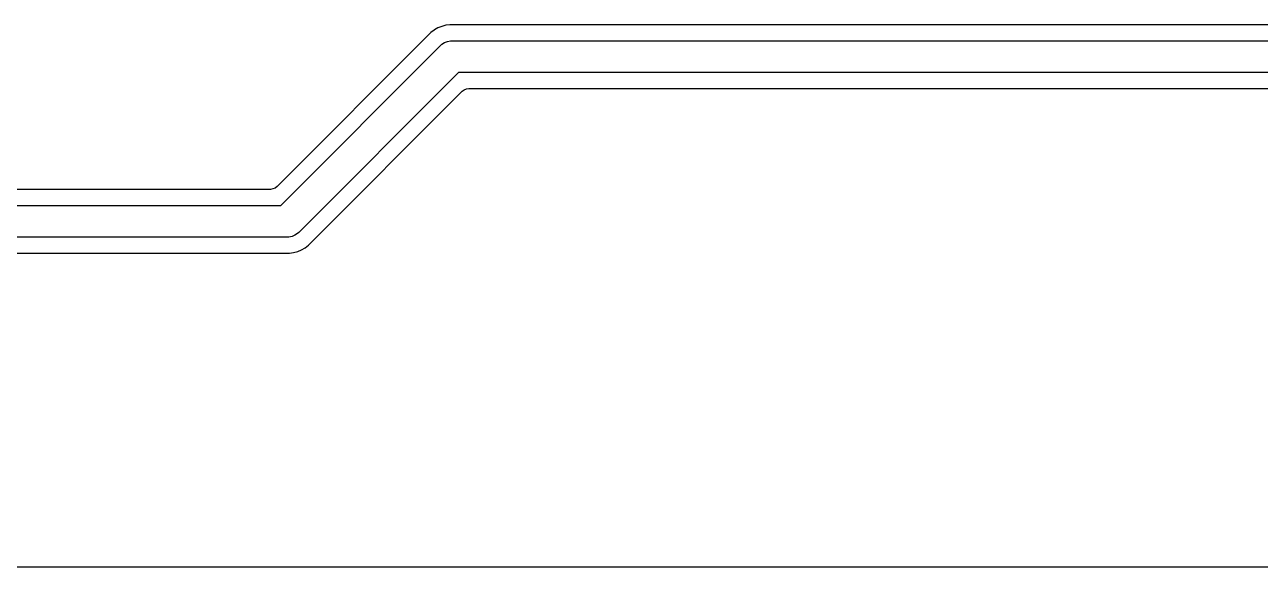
# Model space of a CAD drawing. Header units: millimetres. Extents: x 88 to 236, y -149 to -88.
# Drawn here: x 103.29 to 118.82, y -148.51 to -141.69 of the extents above; entities that cross this region are included whole.
import ezdxf

# ---------------------------------------------------------------- set-up
doc = ezdxf.new("R2010")
doc.units = ezdxf.units.MM
doc.layers.add('F.Cu', color=13, linetype='CONTINUOUS', true_color=0xc83434)

msp = doc.modelspace()

# ---------------------------------------------------------------- linework, layer by layer
at = {"layer": 'F.Cu', "linetype": 'CONTINUOUS'}
for p, q in [((108.530977, -141.709944), (108.482486, -141.73003)), ((108.530991, -141.709939), (108.530977, -141.709944)), ((108.556345, -141.703146), (108.530991, -141.709939)), ((108.581689, -141.696355), (108.556344, -141.703145)), ((108.556344, -141.703145), (108.556345, -141.703146)), ((108.581694, -141.696354), (108.581689, -141.696355)), ((108.581698, -141.696353), (108.581694, -141.696354)), ((108.581703, -141.696352), (108.581698, -141.696353)), ((108.581705, -141.696352), (108.581703, -141.696352)), ((108.633749, -141.6895), (108.581705, -141.696352)), ((108.686251, -141.6895), (108.633749, -141.6895)), ((128.01625, -141.6895), (108.686251, -141.6895)), ((108.395357, -141.788248), (106.460426, -143.723181)), ((108.395359, -141.788246), (108.395357, -141.788248)), ((108.43701, -141.756287), (108.395359, -141.788246)), ((108.437012, -141.756285), (108.43701, -141.756287)), ((108.437017, -141.756282), (108.437012, -141.756285)), ((108.439055, -141.755105), (108.437017, -141.756282)), ((108.482478, -141.730034), (108.439055, -141.755105)), ((108.482486, -141.73003), (108.482478, -141.730034)), ((106.507158, -143.96), (108.518579, -141.948579)), ((108.518579, -141.948579), (108.533121, -141.935398)), ((108.533121, -141.935398), (108.565721, -141.913616)), ((108.565721, -141.913616), (108.601943, -141.898612)), ((108.601943, -141.898612), (108.640397, -141.890963)), ((108.640397, -141.890963), (108.66, -141.89)), ((108.66, -141.89), (127.99, -141.89)), ((108.742842, -142.29), (106.731421, -144.301421)), ((127.907158, -142.29), (108.742842, -142.29)), ((106.854635, -144.461758), (108.789574, -142.526819)), ((108.789574, -142.526819), (108.814134, -142.507768)), ((108.814134, -142.507768), (108.84266, -142.495424)), ((108.84266, -142.495424), (108.87336, -142.490561)), ((108.87336, -142.490561), (108.877255, -142.4905)), ((108.877255, -142.4905), (127.772745, -142.4905)), ((106.460426, -143.723181), (106.435866, -143.742232)), ((106.372745, -143.7595), (102.860226, -143.7595)), ((106.37664, -143.759439), (106.372745, -143.7595)), ((106.40734, -143.754576), (106.37664, -143.759439)), ((106.435866, -143.742232), (106.40734, -143.754576)), ((102.642791, -143.96), (106.507158, -143.96)), ((106.648057, -144.351388), (106.609603, -144.359037)), ((106.684279, -144.336384), (106.648057, -144.351388)), ((106.716879, -144.314602), (106.684279, -144.336384)), ((106.731421, -144.301421), (106.716879, -144.314602)), ((106.59, -144.36), (102.642791, -144.36)), ((106.609603, -144.359037), (106.59, -144.36)), ((106.767517, -144.519968), (106.812983, -144.493718)), ((106.812983, -144.493718), (106.854635, -144.461758)), ((102.860226, -144.5605), (106.61625, -144.5605)), ((106.61625, -144.5605), (106.616251, -144.5605)), ((106.616251, -144.5605), (106.668301, -144.553647)), ((106.668301, -144.553647), (106.719013, -144.540059)), ((106.719013, -144.540059), (106.767517, -144.519968)), ((203.126, -148.51), (87.8715, -148.51))]:
    msp.add_line(p, q, dxfattribs=at)

doc.saveas('drawing.dxf')
